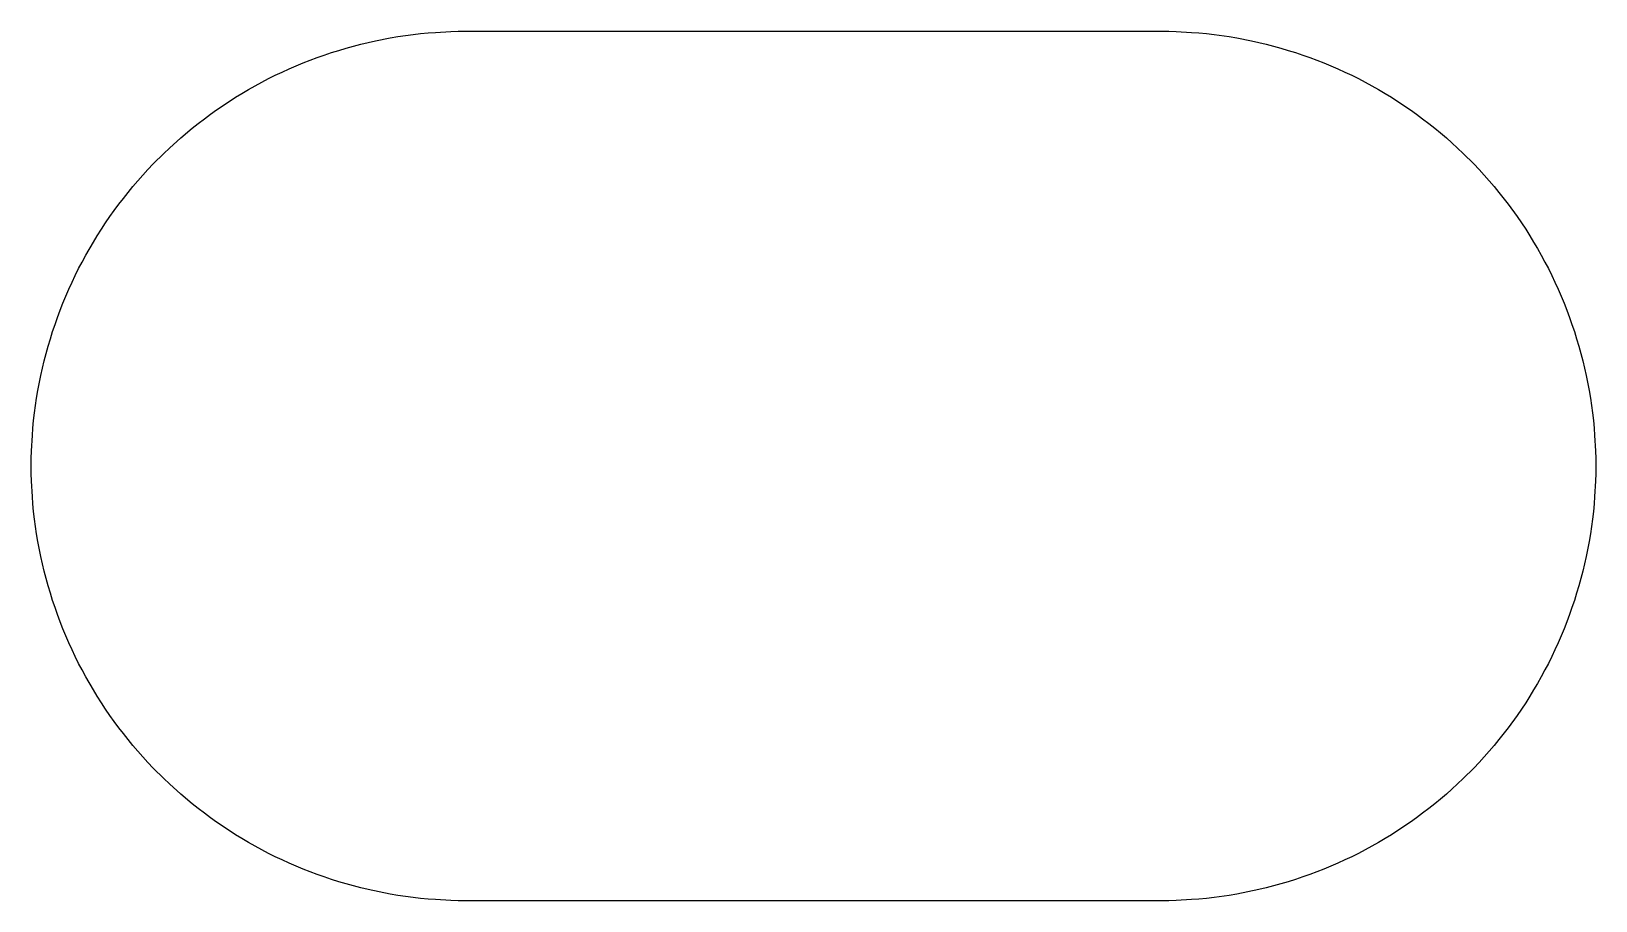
# Model space of a CAD drawing. Header units: metres. Extents: x 0 to 215, y 0 to 140.
# Drawn here: x 87.28 to 94.48, y 70.88 to 74.88 of the extents above; entities that cross this region are included whole.
import ezdxf

# ---------------------------------------------------------------- set-up
doc = ezdxf.new("R2010")
doc.units = ezdxf.units.M

msp = doc.modelspace()

# ---------------------------------------------------------------- linework, layer by layer
for p, q in [((88.7607, 74.8066), (88.7949, 74.8154)), ((88.7949, 74.8154), (88.8281, 74.8232)), ((88.8281, 74.8232), (88.8623, 74.8311)), ((88.8623, 74.8311), (88.9307, 74.8447)), ((88.9307, 74.8447), (88.9658, 74.8506)), ((88.9658, 74.8506), (89, 74.8555)), ((89, 74.8555), (89.0352, 74.8604)), ((89.0352, 74.8604), (89.0693, 74.8643)), ((89.0693, 74.8643), (89.1045, 74.8672)), ((89.1045, 74.8672), (89.1387, 74.8701)), ((89.1387, 74.8701), (89.209, 74.874)), ((89.209, 74.874), (89.2432, 74.875)), ((89.2432, 74.875), (92.5137, 74.875)), ((92.5137, 74.875), (92.5479, 74.874)), ((92.5479, 74.874), (92.6182, 74.8701)), ((92.6182, 74.8701), (92.6523, 74.8672)), ((92.6523, 74.8672), (92.6875, 74.8643)), ((92.6875, 74.8643), (92.7227, 74.8604)), ((92.7227, 74.8604), (92.791, 74.8506)), ((92.791, 74.8506), (92.8262, 74.8447)), ((92.8262, 74.8447), (92.8945, 74.8311)), ((92.8945, 74.8311), (92.9287, 74.8232)), ((92.9287, 74.8232), (92.9619, 74.8154)), ((92.9619, 74.8154), (92.9961, 74.8066)), ((88.5293, 74.7295), (88.5615, 74.7422)), ((88.5615, 74.7422), (88.5947, 74.7539)), ((88.5947, 74.7539), (88.627, 74.7656)), ((88.627, 74.7656), (88.6602, 74.7773)), ((88.6602, 74.7773), (88.6934, 74.7871)), ((88.6934, 74.7871), (88.7275, 74.7979)), ((88.7275, 74.7979), (88.7607, 74.8066)), ((92.9961, 74.8066), (93.0293, 74.7979)), ((93.0293, 74.7979), (93.0635, 74.7871)), ((93.0635, 74.7871), (93.0967, 74.7773)), ((93.0967, 74.7773), (93.1299, 74.7656)), ((93.1299, 74.7656), (93.1621, 74.7539)), ((93.1621, 74.7539), (93.1953, 74.7422)), ((93.1953, 74.7422), (93.2275, 74.7295)), ((88.3701, 74.6572), (88.4014, 74.6729)), ((88.4014, 74.6729), (88.4336, 74.6875)), ((88.4336, 74.6875), (88.4648, 74.7021)), ((88.4648, 74.7021), (88.5293, 74.7295)), ((93.2275, 74.7295), (93.292, 74.7021)), ((93.292, 74.7021), (93.3232, 74.6875)), ((93.3232, 74.6875), (93.3555, 74.6729)), ((93.3555, 74.6729), (93.3867, 74.6572)), ((88.248, 74.5889), (88.2783, 74.6074)), ((88.2783, 74.6074), (88.3086, 74.624)), ((88.3086, 74.624), (88.3398, 74.6406)), ((88.3398, 74.6406), (88.3701, 74.6572)), ((93.3867, 74.6572), (93.417, 74.6406)), ((93.417, 74.6406), (93.4482, 74.624)), ((93.4482, 74.624), (93.4785, 74.6074)), ((93.4785, 74.6074), (93.5088, 74.5889)), ((88.1309, 74.5137), (88.1895, 74.5527)), ((88.1895, 74.5527), (88.2188, 74.5713)), ((88.2188, 74.5713), (88.248, 74.5889)), ((93.5088, 74.5889), (93.5381, 74.5713)), ((93.5381, 74.5713), (93.5674, 74.5527)), ((93.5674, 74.5527), (93.626, 74.5137)), ((88.0195, 74.4297), (88.0469, 74.4512)), ((88.0469, 74.4512), (88.0752, 74.4727)), ((88.0752, 74.4727), (88.1025, 74.4932)), ((88.1025, 74.4932), (88.1309, 74.5137)), ((93.626, 74.5137), (93.6543, 74.4932)), ((93.6543, 74.4932), (93.6816, 74.4727)), ((93.6816, 74.4727), (93.71, 74.4512)), ((93.71, 74.4512), (93.7373, 74.4297)), ((87.9141, 74.3379), (87.9668, 74.3848)), ((87.9668, 74.3848), (88.0195, 74.4297)), ((93.7373, 74.4297), (93.7637, 74.4072)), ((93.7637, 74.4072), (93.791, 74.3848)), ((93.791, 74.3848), (93.8164, 74.3613)), ((87.8398, 74.2646), (87.8887, 74.3135)), ((87.8887, 74.3135), (87.9141, 74.3379)), ((93.8164, 74.3613), (93.8428, 74.3379)), ((93.8428, 74.3379), (93.8682, 74.3135)), ((93.8682, 74.3135), (93.917, 74.2646)), ((87.792, 74.2129), (87.8154, 74.2393)), ((87.8154, 74.2393), (87.8398, 74.2646)), ((93.917, 74.2646), (93.9414, 74.2393)), ((93.9414, 74.2393), (93.9648, 74.2129)), ((87.7461, 74.1602), (87.7686, 74.1875)), ((87.7686, 74.1875), (87.792, 74.2129)), ((93.9648, 74.2129), (93.9883, 74.1875)), ((93.9883, 74.1875), (94.0107, 74.1602)), ((87.6816, 74.0791), (87.7021, 74.1064)), ((87.7021, 74.1064), (87.7246, 74.1338)), ((87.7246, 74.1338), (87.7461, 74.1602)), ((94.0107, 74.1602), (94.0332, 74.1338)), ((94.0332, 74.1338), (94.0762, 74.0791)), ((87.6201, 73.9932), (87.6396, 74.0225)), ((87.6396, 74.0225), (87.6602, 74.0508)), ((87.6602, 74.0508), (87.6816, 74.0791)), ((94.0762, 74.0791), (94.1172, 74.0225)), ((94.1172, 74.0225), (94.1562, 73.9639)), ((87.582, 73.9346), (87.6016, 73.9639)), ((87.6016, 73.9639), (87.6201, 73.9932)), ((94.1562, 73.9639), (94.1748, 73.9346)), ((87.5293, 73.8447), (87.5645, 73.9053)), ((87.5645, 73.9053), (87.582, 73.9346)), ((94.1748, 73.9346), (94.1924, 73.9053)), ((94.1924, 73.9053), (94.2109, 73.875)), ((94.2109, 73.875), (94.2275, 73.8447)), ((87.4961, 73.7832), (87.5127, 73.8135)), ((87.5127, 73.8135), (87.5293, 73.8447)), ((94.2275, 73.8447), (94.2441, 73.8135)), ((94.2441, 73.8135), (94.2607, 73.7832)), ((87.4658, 73.7207), (87.4805, 73.752)), ((87.4805, 73.752), (87.4961, 73.7832)), ((94.2607, 73.7832), (94.2764, 73.752)), ((94.2764, 73.752), (94.291, 73.7207)), ((87.4238, 73.624), (87.4512, 73.6885)), ((87.4512, 73.6885), (87.4658, 73.7207)), ((94.291, 73.7207), (94.3057, 73.6885)), ((94.3057, 73.6885), (94.333, 73.624)), ((87.3994, 73.5586), (87.4111, 73.5918)), ((87.4111, 73.5918), (87.4238, 73.624)), ((94.333, 73.624), (94.3457, 73.5918)), ((94.3457, 73.5918), (94.3574, 73.5586)), ((87.376, 73.4932), (87.3877, 73.5264)), ((87.3877, 73.5264), (87.3994, 73.5586)), ((94.3574, 73.5586), (94.3691, 73.5264)), ((94.3691, 73.5264), (94.3809, 73.4932)), ((87.3555, 73.4258), (87.3662, 73.46)), ((87.3662, 73.46), (87.376, 73.4932)), ((94.3809, 73.4932), (94.3906, 73.46)), ((94.3906, 73.46), (94.4014, 73.4258)), ((87.3379, 73.3584), (87.3467, 73.3926)), ((87.3467, 73.3926), (87.3555, 73.4258)), ((94.4014, 73.4258), (94.4102, 73.3926)), ((94.4102, 73.3926), (94.4189, 73.3584)), ((87.3223, 73.291), (87.3301, 73.3252)), ((87.3301, 73.3252), (87.3379, 73.3584)), ((94.4189, 73.3584), (94.4268, 73.3252)), ((94.4268, 73.3252), (94.4346, 73.291)), ((87.3086, 73.2227), (87.3223, 73.291)), ((94.4346, 73.291), (94.4482, 73.2227)), ((87.293, 73.1191), (87.3027, 73.1875)), ((87.3027, 73.1875), (87.3086, 73.2227)), ((94.4482, 73.2227), (94.4541, 73.1875)), ((94.4541, 73.1875), (94.4639, 73.1191)), ((87.2861, 73.0488), (87.2891, 73.084)), ((87.2891, 73.084), (87.293, 73.1191)), ((94.4639, 73.1191), (94.4678, 73.084)), ((94.4678, 73.084), (94.4707, 73.0488)), ((87.2793, 72.9443), (87.2832, 73.0146)), ((87.2832, 73.0146), (87.2861, 73.0488)), ((94.4707, 73.0488), (94.4736, 73.0146)), ((94.4736, 73.0146), (94.4775, 72.9443)), ((87.2783, 72.9102), (87.2793, 72.9443)), ((94.4775, 72.9443), (94.4785, 72.9102)), ((87.2783, 72.8398), (87.2783, 72.9102)), ((94.4785, 72.9102), (94.4785, 72.8398)), ((87.2793, 72.8057), (87.2783, 72.8398)), ((87.2832, 72.7354), (87.2793, 72.8057)), ((94.4775, 72.8057), (94.4736, 72.7354)), ((94.4785, 72.8398), (94.4775, 72.8057)), ((87.2861, 72.7002), (87.2832, 72.7354)), ((94.4736, 72.7354), (94.4707, 72.7002)), ((87.2891, 72.666), (87.2861, 72.7002)), ((87.293, 72.6309), (87.2891, 72.666)), ((94.4678, 72.666), (94.4639, 72.6309)), ((94.4707, 72.7002), (94.4678, 72.666)), ((87.3027, 72.5625), (87.293, 72.6309)), ((94.4639, 72.6309), (94.4541, 72.5625)), ((87.3086, 72.5273), (87.3027, 72.5625)), ((87.3223, 72.459), (87.3086, 72.5273)), ((94.4482, 72.5273), (94.4346, 72.459)), ((94.4541, 72.5625), (94.4482, 72.5273)), ((87.3301, 72.4248), (87.3223, 72.459)), ((94.4346, 72.459), (94.4268, 72.4248)), ((87.3379, 72.3916), (87.3301, 72.4248)), ((87.3555, 72.3232), (87.3379, 72.3916)), ((94.4189, 72.3916), (94.4014, 72.3232)), ((94.4268, 72.4248), (94.4189, 72.3916)), ((87.3662, 72.29), (87.3555, 72.3232)), ((94.4014, 72.3232), (94.3906, 72.29)), ((87.376, 72.2568), (87.3662, 72.29)), ((87.3877, 72.2236), (87.376, 72.2568)), ((87.3994, 72.1914), (87.3877, 72.2236)), ((94.3691, 72.2236), (94.3574, 72.1914)), ((94.3809, 72.2568), (94.3691, 72.2236)), ((94.3906, 72.29), (94.3809, 72.2568)), ((87.4111, 72.1582), (87.3994, 72.1914)), ((87.4238, 72.126), (87.4111, 72.1582)), ((94.3457, 72.1582), (94.333, 72.126)), ((94.3574, 72.1914), (94.3457, 72.1582)), ((87.4512, 72.0615), (87.4238, 72.126)), ((94.333, 72.126), (94.3057, 72.0615)), ((87.4658, 72.0293), (87.4512, 72.0615)), ((87.4805, 71.998), (87.4658, 72.0293)), ((94.291, 72.0293), (94.2764, 71.998)), ((94.3057, 72.0615), (94.291, 72.0293)), ((87.4961, 71.9668), (87.4805, 71.998)), ((87.5127, 71.9365), (87.4961, 71.9668)), ((87.5293, 71.9053), (87.5127, 71.9365)), ((94.2441, 71.9365), (94.2275, 71.9053)), ((94.2607, 71.9668), (94.2441, 71.9365)), ((94.2764, 71.998), (94.2607, 71.9668)), ((87.5645, 71.8447), (87.5293, 71.9053)), ((94.2109, 71.875), (94.1924, 71.8447)), ((94.2275, 71.9053), (94.2109, 71.875)), ((87.582, 71.8154), (87.5645, 71.8447)), ((87.6016, 71.7861), (87.582, 71.8154)), ((87.6201, 71.7568), (87.6016, 71.7861)), ((94.1562, 71.7861), (94.1172, 71.7275)), ((94.1748, 71.8154), (94.1562, 71.7861)), ((94.1924, 71.8447), (94.1748, 71.8154)), ((87.6396, 71.7275), (87.6201, 71.7568)), ((87.6602, 71.6992), (87.6396, 71.7275)), ((94.1172, 71.7275), (94.0762, 71.6709)), ((87.6816, 71.6709), (87.6602, 71.6992)), ((87.7021, 71.6436), (87.6816, 71.6709)), ((87.7246, 71.6162), (87.7021, 71.6436)), ((94.0762, 71.6709), (94.0332, 71.6162)), ((87.7461, 71.5898), (87.7246, 71.6162)), ((87.7686, 71.5625), (87.7461, 71.5898)), ((94.0107, 71.5898), (93.9883, 71.5625)), ((94.0332, 71.6162), (94.0107, 71.5898)), ((87.792, 71.5371), (87.7686, 71.5625)), ((87.8154, 71.5107), (87.792, 71.5371)), ((87.8398, 71.4854), (87.8154, 71.5107)), ((93.9414, 71.5107), (93.917, 71.4854)), ((93.9648, 71.5371), (93.9414, 71.5107)), ((93.9883, 71.5625), (93.9648, 71.5371)), ((87.8887, 71.4365), (87.8398, 71.4854)), ((87.9141, 71.4121), (87.8887, 71.4365)), ((93.8682, 71.4365), (93.8428, 71.4121)), ((93.917, 71.4854), (93.8682, 71.4365)), ((87.9668, 71.3652), (87.9141, 71.4121)), ((88.0195, 71.3203), (87.9668, 71.3652)), ((93.791, 71.3652), (93.7637, 71.3428)), ((93.8164, 71.3887), (93.791, 71.3652)), ((93.8428, 71.4121), (93.8164, 71.3887)), ((88.0469, 71.2988), (88.0195, 71.3203)), ((88.0752, 71.2773), (88.0469, 71.2988)), ((93.71, 71.2988), (93.6816, 71.2773)), ((93.7373, 71.3203), (93.71, 71.2988)), ((93.7637, 71.3428), (93.7373, 71.3203)), ((88.1025, 71.2568), (88.0752, 71.2773)), ((88.1309, 71.2363), (88.1025, 71.2568)), ((88.1895, 71.1973), (88.1309, 71.2363)), ((93.626, 71.2363), (93.5674, 71.1973)), ((93.6543, 71.2568), (93.626, 71.2363)), ((93.6816, 71.2773), (93.6543, 71.2568)), ((88.2188, 71.1787), (88.1895, 71.1973)), ((88.248, 71.1611), (88.2188, 71.1787)), ((88.2783, 71.1426), (88.248, 71.1611)), ((88.3086, 71.126), (88.2783, 71.1426)), ((93.4785, 71.1426), (93.4482, 71.126)), ((93.5088, 71.1611), (93.4785, 71.1426)), ((93.5381, 71.1787), (93.5088, 71.1611)), ((93.5674, 71.1973), (93.5381, 71.1787)), ((88.3398, 71.1094), (88.3086, 71.126)), ((88.3701, 71.0928), (88.3398, 71.1094)), ((88.4014, 71.0771), (88.3701, 71.0928)), ((88.4336, 71.0625), (88.4014, 71.0771)), ((93.3555, 71.0771), (93.3232, 71.0625)), ((93.3867, 71.0928), (93.3555, 71.0771)), ((93.417, 71.1094), (93.3867, 71.0928)), ((93.4482, 71.126), (93.417, 71.1094)), ((88.4648, 71.0479), (88.4336, 71.0625)), ((88.5293, 71.0205), (88.4648, 71.0479)), ((88.5615, 71.0078), (88.5293, 71.0205)), ((88.5947, 70.9951), (88.5615, 71.0078)), ((88.627, 70.9844), (88.5947, 70.9951)), ((93.1621, 70.9951), (93.1299, 70.9844)), ((93.1953, 71.0078), (93.1621, 70.9951)), ((93.2275, 71.0205), (93.1953, 71.0078)), ((93.292, 71.0479), (93.2275, 71.0205)), ((93.3232, 71.0625), (93.292, 71.0479)), ((88.6602, 70.9727), (88.627, 70.9844)), ((88.6934, 70.9619), (88.6602, 70.9727)), ((88.7275, 70.9521), (88.6934, 70.9619)), ((88.7607, 70.9434), (88.7275, 70.9521)), ((88.7949, 70.9346), (88.7607, 70.9434)), ((88.8281, 70.9258), (88.7949, 70.9346)), ((88.9307, 70.9053), (88.8281, 70.9258)), ((92.9287, 70.9258), (92.8262, 70.9053)), ((92.9619, 70.9346), (92.9287, 70.9258)), ((92.9961, 70.9434), (92.9619, 70.9346)), ((93.0293, 70.9521), (92.9961, 70.9434)), ((93.0635, 70.9619), (93.0293, 70.9521)), ((93.0967, 70.9727), (93.0635, 70.9619)), ((93.1299, 70.9844), (93.0967, 70.9727)), ((88.9658, 70.8994), (88.9307, 70.9053)), ((89, 70.8945), (88.9658, 70.8994)), ((89.0352, 70.8896), (89, 70.8945)), ((89.0693, 70.8857), (89.0352, 70.8896)), ((89.1045, 70.8828), (89.0693, 70.8857)), ((89.1387, 70.8799), (89.1045, 70.8828)), ((89.209, 70.876), (89.1387, 70.8799)), ((89.2432, 70.875), (89.209, 70.876)), ((92.5137, 70.875), (89.2432, 70.875)), ((92.5479, 70.876), (92.5137, 70.875)), ((92.6182, 70.8799), (92.5479, 70.876)), ((92.6523, 70.8828), (92.6182, 70.8799)), ((92.6875, 70.8857), (92.6523, 70.8828)), ((92.7227, 70.8896), (92.6875, 70.8857)), ((92.791, 70.8994), (92.7227, 70.8896)), ((92.8262, 70.9053), (92.791, 70.8994))]:
    msp.add_line(p, q)

doc.saveas('drawing.dxf')
